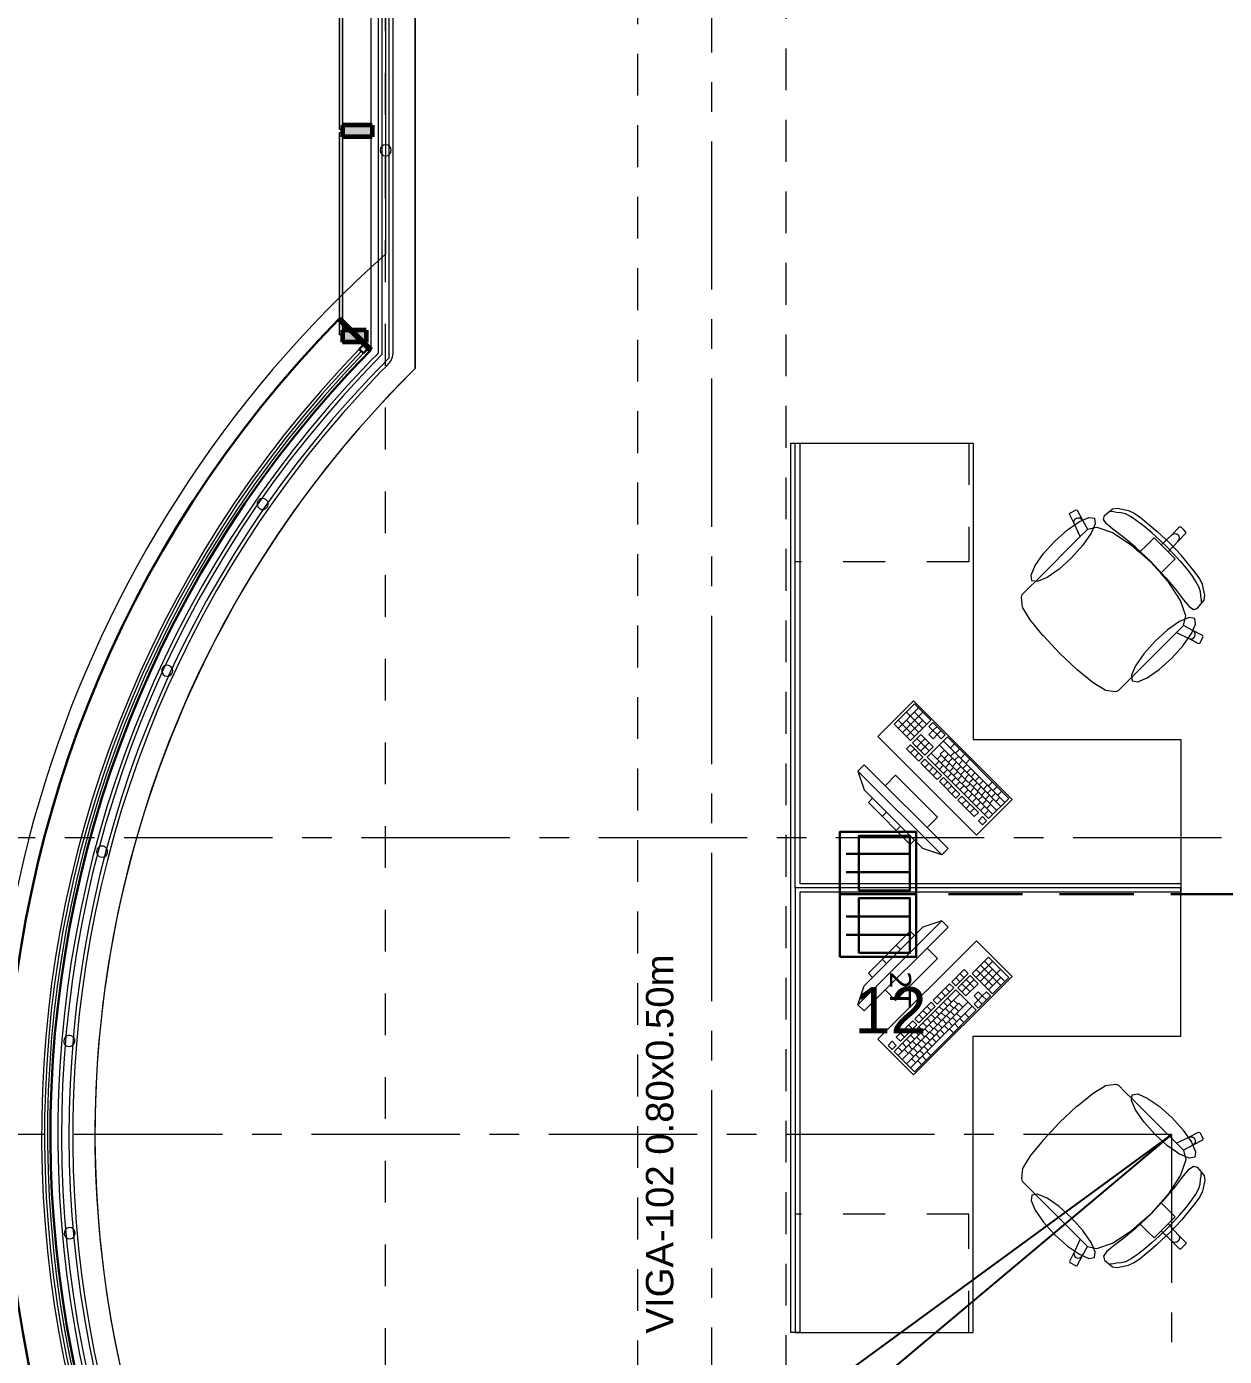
# Model space of a CAD drawing. Header units: inches. Extents: x -19 to 5698, y -728 to 92.
# Drawn here: x 284.51 to 288.548, y 8.252 to 12.737 of the extents above; entities that cross this region are included whole.
import ezdxf

# ---------------------------------------------------------------- set-up
doc = ezdxf.new("R2010")
doc.units = ezdxf.units.IN
doc.header["$MEASUREMENT"] = 0
doc.header["$PDMODE"] = 1
for name, pattern in [('HIDDEN', [0.375, 0.25, -0.125]), ('Hidden Line', [0.195611, 0.141111, -0.0545]), ('Punto & Raya', [0.65, 0.5, -0.075, 0, -0.075]), ('Rayas', [0.282222, 0.141111, -0.141111])]:
    doc.linetypes.add(name, pattern=pattern)
doc.layers.get('0').update_dxf_attribs({"color": 61})
doc.layers.add('00 conduct tomacorr', color=120, linetype='HIDDEN', lineweight=30)
doc.layers.add('00 IE LUZ EMERGENCIA', color=253, linetype='Continuous', lineweight=0)
for name, color, linetype in [('02 _ ARQ _ ALB _ Ejes Generales', 251, 'Continuous'), ('02 _ ARQ _ ZON _ Espacio.3D', 7, 'Continuous'), ('08 _ STR _ EXT _ 07 Losa Aligerada', 7, 'Continuous'), ('08 _ STR _ EXT _ 09 Vigas', 251, 'Continuous'), ('Acabado - Muros', 7, 'Continuous'), ('Cotas - General', 7, 'Continuous'), ('Dibujo 2D - General', 7, 'Continuous'), ('Estructura - 04 MURO', 7, 'Continuous'), ('Estructura - Carga', 7, 'Continuous'), ('Interior - Escaleras & Barandillas', 7, 'Continuous'), ('Interior - Mobiliario', 7, 'Continuous'), ('Marcador - Secciones', 7, 'Continuous'), ('Notas - Etiquetas', 7, 'Continuous')]:
    doc.layers.add(name, color=color, linetype=linetype)
doc.styles.add('Annotative', font='arial.ttf')
doc.styles.add('Estilo_Generado_4', font='swisse.ttf')
doc.dimstyles.new('Estilo_Generado__18', dxfattribs={"dimtxt": 0.125, "dimasz": 0.114, "dimexe": 0.18, "dimexo": 0.04, "dimgap": 0, "dimtad": 1, "dimtih": 1, "dimtoh": 1, "dimdec": 3, "dimzin": 0, "dimdsep": 46, "dimtxsty": 'Estilo_Generado_4', "dimblk": 'ARROWHEAD_5', "dimblk1": 'ARROWHEAD_5', "dimblk2": 'ARROWHEAD_5', "dimcen": 0.09, "dimclrd": 144, "dimclre": 144, "dimclrt": 7, "dimadec": 0, "dimazin": 0, "dimtfac": 1, "dimtdec": 4, "dimtmove": 0, "dimatfit": 3, "dimfxl": 1, "dimtolj": 1, "dimtzin": 0, "dimarcsym": 0})

# ---------------------------------------------------------------- blocks, each defined once
blk = doc.blocks.new('ARROWHEAD_5')
at = {"linetype": 'Continuous', "lineweight": 0}
blk.add_hatch(color=0, dxfattribs=at).paths.add_polyline_path([(-1, 0.2679), (0, 0), (-1, -0.2679)])
at = {"color": 0, "linetype": 'Continuous', "lineweight": 0}
blk.add_line((0, 0), (-1, 0), dxfattribs=at)
blk = doc.blocks.new('*D234', base_point=(2412.1771, 0))
at = {"layer": 'Cotas - General', "color": 144, "linetype": 'Continuous', "lineweight": -2, "transparency": 16777216}
for p, q in [((288.37, 9.0005), (285.44, 6.8577)), ((284.918, 6.4759), (285.348, 6.7904)), ((283.963, 6.4759), (284.918, 6.4759))]:
    blk.add_line(p, q, dxfattribs=at)
at = {"layer": 'Defpoints', "color": 0, "linetype": 'Continuous', "transparency": 16777216}
for p in [(288.37, 9.0005), (285.44, 6.8577)]:
    blk.add_point(p, dxfattribs=at)
at = {"layer": 'Cotas - General', "color": 144, "linetype": 'Continuous', "lineweight": -2, "transparency": 16777216, "xscale": 0.114, "yscale": 0.114, "zscale": 0.114, "rotation": 36.17871491754069}
blk.add_blockref('ARROWHEAD_5', (285.44, 6.8577), dxfattribs=at)
at = {"layer": 'Cotas - General', "color": 7, "linetype": 'Continuous', "lineweight": 13, "transparency": 16777216, "insert": (284.28, 6.5402), "char_height": 0.125, "attachment_point": 5, "style": 'Estilo_Generado_4'}
blk.add_mtext('\\A1;R3.630', dxfattribs=at)
blk = doc.blocks.new('*D235', base_point=(2412.1771, 0))
at = {"layer": 'Cotas - General', "color": 144, "linetype": 'Continuous', "lineweight": -2, "transparency": 16777216}
for p, q in [((288.37, 9.0005), (285.3202, 6.4434)), ((284.8976, 6.0891), (285.2328, 6.3702)), ((283.9579, 6.0891), (284.8976, 6.0891))]:
    blk.add_line(p, q, dxfattribs=at)
at = {"layer": 'Defpoints', "color": 0, "linetype": 'Continuous', "transparency": 16777216}
for p in [(288.37, 9.0005), (285.3202, 6.4434)]:
    blk.add_point(p, dxfattribs=at)
at = {"layer": 'Cotas - General', "color": 144, "linetype": 'Continuous', "lineweight": -2, "transparency": 16777216, "xscale": 0.114, "yscale": 0.114, "zscale": 0.114, "rotation": 39.97752198717775}
blk.add_blockref('ARROWHEAD_5', (285.3202, 6.4434), dxfattribs=at)
at = {"layer": 'Cotas - General', "color": 7, "linetype": 'Continuous', "lineweight": 13, "transparency": 16777216, "insert": (284.275, 6.1534), "char_height": 0.125, "attachment_point": 5, "style": 'Estilo_Generado_4'}
blk.add_mtext('\\A1;R3.980', dxfattribs=at)
blk = doc.blocks.new('CAJA POP UP 6 MODULOS')
at = {"layer": '00 conduct tomacorr', "linetype": 'Continuous'}
for p, q in [((-0.095, -0.165), (-0.095, -0.0151)), ((-0.052, -0.165), (-0.052, -0.0151)), ((0.052, -0.165), (0.052, -0.0151)), ((0.095, -0.165), (0.095, -0.0151)), ((0, -0.165), (0, -0.18))]:
    blk.add_line(p, q, dxfattribs=at)
for points in [[(-0.147, 0), (0.147, 0), (0.147, -0.18), (-0.147, -0.18)], [(0, 0), (0.147, 0), (0.147, -0.18), (0, -0.18)]]:
    blk.add_lwpolyline(points, close=True, dxfattribs=at)
for points in [[(-0.138, -0.045), (-0.009, -0.045), (-0.009, -0.165), (-0.138, -0.165), (-0.138, -0.045)], [(0.009, -0.045), (0.138, -0.045), (0.138, -0.165), (0.009, -0.165), (0.009, -0.045)]]:
    blk.add_lwpolyline(points, dxfattribs=at)
at = {"color": 1, "insert": (-0.1807, -0.168), "char_height": 0.05, "attachment_point": 1, "rotation": 180}
blk.add_mtext_dynamic_manual_height_columns('{\\fVerdana|b0|i0|c0|p34;2T}', width=0.000481, gutter_width=0.1561, heights=[0], dxfattribs=at)

msp = doc.modelspace()

# ---------------------------------------------------------------- hatches: boundary and pattern name
at = {"layer": 'Acabado - Muros', "linetype": 'Continuous', "lineweight": 9}
for points in [[(285.565, 13.41), (285.565, 12.39), (285.575, 12.39), (285.575, 13.41)], [(285.565, 12.38), (285.565, 11.6978), (285.575, 11.6978), (285.575, 12.38)]]:
    msp.add_hatch(color=250, dxfattribs=at).paths.add_polyline_path(points)
at = {"layer": 'Acabado - Muros', "linetype": 'Continuous', "lineweight": 0}
for points in [[(285.675, 12.405), (285.575, 12.405), (285.575, 12.365), (285.675, 12.365)], [(285.655, 11.7128), (285.575, 11.7128), (285.575, 11.6728), (285.655, 11.6728)]]:
    msp.add_hatch(color=254, dxfattribs=at).paths.add_polyline_path(points)

# ---------------------------------------------------------------- linework, layer by layer
at = {"layer": '00 conduct tomacorr'}
msp.add_line((301.3673, 9.8105, -0.0007), (287.3985, 9.8105, -0.0007), dxfattribs=at)
at = {"layer": '02 _ ARQ _ ALB _ Ejes Generales', "color": 251, "linetype": 'Punto & Raya', "lineweight": 13, "true_color": 0x636466}
msp.add_line((286.82, 3.05), (286.82, 44.9), dxfattribs=at)
at = {"layer": '02 _ ARQ _ ZON _ Espacio.3D', "color": 254, "linetype": 'Continuous', "lineweight": 0, "flags": 128}
msp.add_lwpolyline([(285.82, 11.584, 1.006545), (290.9535, 6.4505), (297.3949, 6.4505), (297.3958, 7.7), (297.6258, 7.7), (297.6258, 6.4505), (302.4195, 6.4505), (302.4195, 7.7), (302.995, 7.7), (302.995, 17.35), (301.67, 17.35), (301.67, 16.9001), (301.07, 16.9), (301.07, 16.2999), (300.57, 16.2998), (300.5701, 17.35), (297.5201, 17.35), (297.5201, 26.5963), (285.82, 26.5963), (285.82, 22.7663), (287.07, 22.7663), (287.07, 22.4977), (285.82, 22.4977)], format="xyb", close=True, dxfattribs=at)
at = {"layer": '08 _ STR _ EXT _ 07 Losa Aligerada', "color": 7, "linetype": 'Continuous', "lineweight": 18, "flags": 128}
msp.add_lwpolyline([(285.67, 33.9), (285.67, 21.2663), (285.72, 21.2663), (285.72, 11.97, 1.049431), (291.2937, 6.3), (302.1003, 6.3)], format="xyb", dxfattribs=at)
at = {"layer": '08 _ STR _ EXT _ 07 Losa Aligerada', "color": 7, "linetype": 'Rayas', "lineweight": 18, "flags": 128}
msp.add_lwpolyline([(283.7702, 20.4887), (283.7702, 4.4), (295.2587, 4.4), (295.2587, 4.6), (294.9123, 4.6), (294.9123, 6.35), (285.72, 6.35), (285.72, 20.0845), (283.9702, 20.0845), (283.9702, 20.4887)], close=True, dxfattribs=at)
at = {"layer": '08 _ STR _ EXT _ 09 Vigas', "color": 251, "linetype": 'Hidden Line', "lineweight": 13, "true_color": 0x636466}
for p, q in [((286.57, 7.2), (286.57, 17.4)), ((287.07, 7.7), (287.07, 16.9))]:
    msp.add_line(p, q, dxfattribs=at)
at = {"layer": 'Acabado - Muros', "color": 7, "linetype": 'Continuous', "lineweight": 60}
for p, q in [((285.575, 12.405), (285.575, 12.365)), ((285.675, 12.405), (285.575, 12.405)), ((285.675, 12.405), (285.675, 12.365)), ((285.675, 12.365), (285.575, 12.365)), ((285.575, 11.7128), (285.575, 11.6728)), ((285.655, 11.7128), (285.575, 11.7128)), ((285.655, 11.7128), (285.655, 11.6728)), ((285.655, 11.6728), (285.575, 11.6728))]:
    msp.add_line(p, q, dxfattribs=at)
at = {"layer": 'Acabado - Muros', "color": 7, "linetype": 'Continuous', "lineweight": 13, "flags": 128}
for points in [[(285.565, 13.41), (285.575, 13.41), (285.575, 12.39), (285.565, 12.39)], [(285.565, 12.38), (285.575, 12.38), (285.575, 11.6978), (285.565, 11.6978)]]:
    msp.add_lwpolyline(points, close=True, dxfattribs=at)
at = {"layer": 'Dibujo 2D - General', "color": 7, "linetype": 'Punto & Raya', "lineweight": 13}
for points in [[(288.37, 9.0005), (284.083, 9.0005)], [(288.37, 9.0005), (288.37, 4.5898)]]:
    msp.add_lwpolyline(points, dxfattribs=at)
at = {"layer": 'Estructura - 04 MURO', "color": 7, "linetype": 'Continuous', "lineweight": 13, "flags": 128}
for points in [[(285.67, 19.9979), (285.67, 11.646)], [(285.82, 11.7908), (285.82, 19.9979)], [(285.82, 11.584), (285.82, 11.7908)]]:
    msp.add_lwpolyline(points, dxfattribs=at)
at = {"layer": 'Estructura - 04 MURO', "color": 7, "linetype": 'Continuous', "lineweight": 13}
for radius, start, end in [(3.78, 135.5846, 314.4045), (3.63, 134.6262, 311.932)]:
    msp.add_arc((288.37, 9.0005), radius, start, end, dxfattribs=at)
at = {"layer": 'Estructura - Carga', "color": 7, "linetype": 'Continuous', "lineweight": 80}
for p, q in [((285.563, 11.751), (285.6487, 11.667)), ((285.563, 11.751), (285.6487, 11.667)), ((285.6487, 11.667), (285.663, 11.653)), ((285.6487, 11.667), (285.663, 11.653)), ((285.6487, 11.667), (285.663, 11.653)), ((285.663, 11.653), (285.6701, 11.646)), ((285.663, 11.653), (285.6701, 11.646))]:
    msp.add_line(p, q, dxfattribs=at)
at = {"layer": 'Estructura - Carga', "color": 7, "linetype": 'Continuous', "lineweight": 30}
for p, q in [((285.663, 11.653), (285.6478, 11.6661)), ((285.6487, 11.667), (285.663, 11.653)), ((285.6313, 11.6491), (285.6456, 11.6352)), ((285.663, 11.653), (285.663, 11.653))]:
    msp.add_line(p, q, dxfattribs=at)
for radius, start, end in [(3.93, 135.5829, 314.4197), (3.81, 135.6026, 135.9588), (3.78, 135.5829, 314.4197), (3.79, 135.5829, 135.9588)]:
    msp.add_arc((288.37, 9.0005), radius, start, end, dxfattribs=at)
at = {"layer": 'Estructura - Carga', "color": 7, "linetype": 'Continuous', "lineweight": 13}
for radius in [3.81, 3.8, 3.79]:
    msp.add_arc((288.37, 9.0005), radius, 135.9588, 314.0437, dxfattribs=at)
at = {"layer": 'Interior - Escaleras & Barandillas', "color": 161, "linetype": 'Continuous', "lineweight": 13}
for p, q in [((285.7075, 33.8625), (285.7075, 11.6306)), ((285.7075, 33.8625), (285.7075, 11.6306)), ((285.7075, 33.8625), (285.7075, 11.6306)), ((285.7325, 11.6203), (285.7325, 33.8375)), ((285.7325, 11.6203), (285.7325, 33.8375)), ((285.7325, 11.6203), (285.7325, 33.8375)), ((285.695, 33.7875), (285.695, 11.6504)), ((285.745, 11.6504), (285.745, 33.7875)), ((285.6879, 11.6283), (285.6672, 11.6071)), ((285.6939, 11.6345), (285.6879, 11.6283)), ((285.6948, 11.6357), (285.6939, 11.6345)), ((285.695, 11.6373), (285.6948, 11.6357)), ((285.695, 11.6504), (285.695, 11.6373)), ((285.7387, 11.6109), (285.7436, 11.6228)), ((285.7436, 11.6228), (285.745, 11.634)), ((285.745, 11.6356), (285.745, 11.6504)), ((285.745, 11.634), (285.745, 11.6356)), ((285.6671, 11.6071), (285.6568, 11.5964)), ((285.6568, 11.5964), (285.6569, 11.5964)), ((285.6672, 11.6071), (285.6671, 11.6071)), ((285.703, 11.5723), (285.7031, 11.5723)), ((285.7031, 11.5723), (285.7236, 11.5934)), ((285.7236, 11.5934), (285.7319, 11.6019)), ((285.7319, 11.6019), (285.7387, 11.6109))]:
    msp.add_line(p, q, dxfattribs=at)
at = {"layer": 'Interior - Escaleras & Barandillas', "color": 161, "linetype": 'Continuous', "lineweight": 13, "flags": 128}
for points in [[(285.7388, 12.32, 1), (285.7013, 12.32, 1)], [(285.321, 11.1164, 1), (285.2902, 11.1378, 1)], [(285.0007, 10.5566, 1), (284.9667, 10.5723, 1)], [(284.7822, 9.9497, 1), (284.746, 9.9593, 1)], [(284.6721, 9.3142, 1), (284.6347, 9.3174, 1)], [(284.6736, 8.6693, 1), (284.6362, 8.6659, 1)]]:
    msp.add_lwpolyline(points, format="xyb", close=True, dxfattribs=at)
at = {"layer": 'Interior - Escaleras & Barandillas', "color": 161, "linetype": 'Continuous', "lineweight": 13}
for radius, start, end in [(3.7425, 135.3507, 225.0006), (3.7425, 135.3507, 225.0006), (3.7425, 135.3507, 225.0006), (3.7175, 135.1927, 225.001), (3.7175, 135.1927, 225.001), (3.7175, 135.1927, 225.001), (3.755, 136.2654, 224.8101), (3.705, 136.0412, 225)]:
    msp.add_arc((288.37, 9.0005), radius, start, end, dxfattribs=at)
at = {"layer": 'Interior - Mobiliario', "color": 175, "linetype": 'Continuous', "lineweight": 13}
for p, q in [((287.086, 11.3323), (287.116, 11.3323)), ((287.086, 9.8473), (287.086, 11.3323)), ((287.116, 11.3323), (287.116, 9.8473)), ((288.0252, 11.0921), (288.0265, 11.0961)), ((288.0421, 11.059), (288.0252, 11.0921)), ((288.0265, 11.0961), (288.0478, 11.1069)), ((288.044, 11.0755), (288.0486, 11.0792)), ((288.0478, 11.1069), (288.0519, 11.1056)), ((288.0486, 11.0792), (288.0542, 11.0807)), ((288.0519, 11.1056), (288.0689, 11.0725)), ((288.0542, 11.0807), (288.0601, 11.08)), ((288.0601, 11.08), (288.0652, 11.0771)), ((288.1398, 11.0747), (288.1432, 11.0876)), ((288.1432, 11.0876), (288.1711, 11.1108)), ((288.1658, 11.1011), (288.1613, 11.1019)), ((288.1739, 11.1003), (288.1658, 11.1011)), ((288.1711, 11.1108), (288.1879, 11.1126)), ((288.1846, 11.0983), (288.1739, 11.1003)), ((288.2, 11.0972), (288.1846, 11.0983)), ((288.1879, 11.1126), (288.224, 11.1049)), ((288.2148, 11.0933), (288.2, 11.0972)), ((288.2336, 11.0833), (288.2148, 11.0933)), ((288.224, 11.1049), (288.2432, 11.0959)), ((288.2554, 11.0684), (288.2336, 11.0833)), ((288.2432, 11.0959), (288.2649, 11.081)), ((288.2649, 11.081), (288.3216, 11.0342)), ((288.0405, 11.0646), (288.0412, 11.0704)), ((288.0421, 11.059), (288.0405, 11.0646)), ((288.0412, 11.0704), (288.044, 11.0755)), ((288.0617, 11.0172), (288.0421, 11.059)), ((288.0859, 11.0414), (288.0617, 11.0172)), ((288.0652, 11.0771), (288.0689, 11.0725)), ((288.0689, 11.0725), (288.0862, 11.0415)), ((288.0859, 11.0414), (288.0862, 11.0415)), ((288.0862, 11.0415), (288.1181, 11.0489)), ((288.1181, 11.0489), (288.1701, 11.0306)), ((288.1498, 11.0603), (288.1398, 11.0747)), ((288.1721, 11.0417), (288.1498, 11.0603)), ((288.2083, 11.0138), (288.1721, 11.0417)), ((288.2792, 11.0499), (288.2554, 11.0684)), ((288.304, 11.0287), (288.2792, 11.0499)), ((288.3216, 11.0342), (288.3638, 10.9951)), ((288.3707, 11.0233), (288.3968, 11.0494)), ((288.3968, 11.0494), (288.4011, 11.0494)), ((288.4011, 11.0494), (288.4096, 11.0409)), ((288.4182, 11.0323), (288.4096, 11.0409)), ((287.9139, 10.8693), (288.0617, 11.0172)), ((288.1701, 11.0306), (288.2339, 10.9892)), ((288.2476, 10.9811), (288.2083, 11.0138)), ((288.2339, 10.9892), (288.2621, 10.9645)), ((288.2621, 10.9645), (288.2894, 10.9918)), ((288.2894, 10.9918), (288.3106, 11.013)), ((288.3286, 11.0061), (288.304, 11.0287)), ((288.3106, 11.013), (288.3342, 10.9893)), ((288.3521, 10.9833), (288.3286, 11.0061)), ((288.3342, 10.9893), (288.3707, 11.0233)), ((288.3342, 10.9893), (288.3462, 10.9774)), ((288.3581, 10.9655), (288.3921, 11.002)), ((288.4029, 10.9529), (288.3638, 10.9951)), ((288.3707, 11.0233), (288.3756, 11.0266)), ((288.3756, 11.0266), (288.3813, 11.0277)), ((288.3813, 11.0277), (288.3871, 11.0265)), ((288.3871, 11.0265), (288.392, 11.0232)), ((288.3953, 11.0183), (288.392, 11.0232)), ((288.3921, 11.002), (288.4182, 11.0281)), ((288.3921, 11.002), (288.3953, 11.0068)), ((288.3964, 11.0126), (288.3953, 11.0183)), ((288.3953, 11.0068), (288.3964, 11.0126)), ((288.4182, 11.0281), (288.4182, 11.0323)), ((288.3004, 10.9316), (288.2476, 10.9811)), ((288.2621, 10.9645), (288.2999, 10.9311)), ((288.3581, 10.9655), (288.3462, 10.9774)), ((288.3521, 10.9833), (288.3749, 10.9599)), ((288.3817, 10.9418), (288.3581, 10.9655)), ((288.3749, 10.9599), (288.3975, 10.9352)), ((288.4498, 10.8962), (288.4029, 10.9529)), ((288.3332, 10.8933), (288.2999, 10.9311)), ((288.3004, 10.9316), (288.3498, 10.8788)), ((288.3332, 10.8933), (288.3606, 10.9207)), ((288.3606, 10.9207), (288.3817, 10.9418)), ((288.3975, 10.9352), (288.4186, 10.9105)), ((288.4186, 10.9105), (288.4372, 10.8867)), ((287.8883, 10.8438), (287.9139, 10.8693)), ((288.358, 10.8652), (288.3332, 10.8933)), ((288.3498, 10.8788), (288.3826, 10.8395)), ((288.3993, 10.8013), (288.358, 10.8652)), ((288.4372, 10.8867), (288.452, 10.8648)), ((288.4647, 10.8745), (288.4498, 10.8962)), ((288.452, 10.8648), (288.462, 10.846)), ((288.4736, 10.8552), (288.4647, 10.8745)), ((288.4814, 10.8191), (288.4736, 10.8552)), ((287.8635, 10.8126), (287.8664, 10.8219)), ((287.8675, 10.7787), (287.8635, 10.8126)), ((287.8664, 10.8219), (287.8883, 10.8438)), ((288.3826, 10.8395), (288.4105, 10.8034)), ((288.462, 10.846), (288.4659, 10.8313)), ((288.4659, 10.8313), (288.4671, 10.8159)), ((288.4671, 10.8159), (288.4691, 10.8051)), ((288.4795, 10.8023), (288.4814, 10.8191)), ((287.8684, 10.7765), (287.8675, 10.7787)), ((287.8933, 10.7365), (287.8684, 10.7765)), ((288.4177, 10.7494), (288.3993, 10.8013)), ((288.4105, 10.8034), (288.4291, 10.7811)), ((288.4291, 10.7811), (288.4434, 10.7711)), ((288.4434, 10.7711), (288.4563, 10.7745)), ((288.4563, 10.7745), (288.4795, 10.8023)), ((288.4691, 10.8051), (288.4699, 10.7971)), ((288.4699, 10.7971), (288.4707, 10.7925)), ((287.9369, 10.6828), (287.8933, 10.7365)), ((288.4102, 10.7174), (288.4177, 10.7494)), ((287.9376, 10.682), (287.9369, 10.6828)), ((287.9924, 10.6237), (287.9376, 10.682)), ((288.2381, 10.5451), (288.386, 10.693)), ((288.4102, 10.7172), (288.386, 10.693)), ((288.386, 10.693), (288.4277, 10.6734)), ((288.4102, 10.7172), (288.4102, 10.7174)), ((288.4412, 10.7001), (288.4102, 10.7174)), ((288.4392, 10.6724), (288.4443, 10.6753)), ((288.4459, 10.6965), (288.4412, 10.7001)), ((288.4743, 10.6831), (288.4412, 10.7001)), ((288.4443, 10.6753), (288.4479, 10.6799)), ((288.4488, 10.6913), (288.4459, 10.6965)), ((288.4479, 10.6799), (288.4495, 10.6855)), ((288.4495, 10.6855), (288.4488, 10.6913)), ((288.4649, 10.6577), (288.4757, 10.6791)), ((288.4757, 10.6791), (288.4743, 10.6831)), ((288.4277, 10.6734), (288.4334, 10.6718)), ((288.4277, 10.6734), (288.4608, 10.6564)), ((288.4334, 10.6718), (288.4392, 10.6724)), ((288.4608, 10.6564), (288.4649, 10.6577)), ((287.9924, 10.6237), (288.0508, 10.5688)), ((288.0508, 10.5688), (288.0516, 10.5682)), ((288.0516, 10.5682), (288.1053, 10.5246)), ((288.2126, 10.5196), (288.2381, 10.5451)), ((288.1053, 10.5246), (288.1453, 10.4997)), ((288.1453, 10.4997), (288.1474, 10.4988)), ((288.1474, 10.4988), (288.1813, 10.4948)), ((288.1813, 10.4948), (288.1906, 10.4977)), ((288.1906, 10.4977), (288.2126, 10.5196)), ((287.503, 10.4527), (287.4344, 10.3842)), ((287.5584, 10.3973), (287.503, 10.4527)), ((287.5168, 10.4389), (287.4483, 10.3703)), ((287.5307, 10.425), (287.4621, 10.3565)), ((287.531, 10.3699), (287.4756, 10.4253)), ((287.5447, 10.3836), (287.5031, 10.4252)), ((287.4344, 10.3842), (287.4898, 10.3288)), ((287.5035, 10.3425), (287.4481, 10.3979)), ((287.5172, 10.3562), (287.4757, 10.3977)), ((287.5308, 10.3975), (287.476, 10.3426)), ((287.4898, 10.3288), (287.5584, 10.3973)), ((287.5653, 10.3904), (287.5516, 10.3767)), ((287.5516, 10.3767), (287.5654, 10.3629)), ((287.5654, 10.3629), (287.5517, 10.3491)), ((287.6068, 10.3489), (287.5653, 10.3904)), ((287.5792, 10.3766), (287.5654, 10.3629)), ((287.5793, 10.349), (287.5654, 10.3629)), ((287.593, 10.3627), (287.5793, 10.349)), ((287.5242, 10.3493), (287.4967, 10.3219)), ((287.4967, 10.3219), (287.5383, 10.2803)), ((287.552, 10.294), (287.5104, 10.3356)), ((287.538, 10.3354), (287.5106, 10.308)), ((287.5657, 10.3077), (287.5242, 10.3493)), ((287.5519, 10.3216), (287.5244, 10.2942)), ((287.6138, 10.342), (287.5452, 10.2734)), ((287.5517, 10.3491), (287.5656, 10.3353)), ((287.5656, 10.3353), (287.5793, 10.349)), ((287.5793, 10.349), (287.5931, 10.3352)), ((287.5931, 10.3352), (287.6068, 10.3489)), ((287.8078, 10.1205), (287.6001, 10.3282)), ((287.8215, 10.1342), (287.6138, 10.342)), ((287.638, 10.3177), (287.6243, 10.304)), ((287.4899, 10.315), (287.4762, 10.3013)), ((287.4762, 10.3013), (287.5177, 10.2597)), ((287.5314, 10.2735), (287.4899, 10.315)), ((287.5037, 10.3011), (287.49, 10.2874)), ((287.5176, 10.2873), (287.5039, 10.2736)), ((287.5177, 10.2597), (287.5314, 10.2735)), ((287.5383, 10.2803), (287.5657, 10.3077)), ((287.5452, 10.2734), (287.7529, 10.0657)), ((287.7666, 10.0794), (287.5589, 10.2871)), ((287.5934, 10.28), (287.5797, 10.2663)), ((287.7941, 10.1068), (287.5863, 10.3145)), ((287.6037, 10.2972), (287.5899, 10.2835)), ((287.7803, 10.0931), (287.5899, 10.2835)), ((287.6175, 10.2834), (287.6038, 10.2697)), ((287.6381, 10.2902), (287.6244, 10.2764)), ((287.652, 10.2763), (287.6383, 10.2626)), ((287.6553, 10.3004), (287.6416, 10.2867)), ((287.6726, 10.2831), (287.6589, 10.2694)), ((287.3333, 10.2474), (287.3121, 10.2262)), ((287.3121, 10.2262), (287.595, 9.9434)), ((287.3121, 10.2262), (287.3333, 10.1626)), ((287.6162, 9.9646), (287.3333, 10.2474)), ((287.5383, 10.2665), (287.5246, 10.2528)), ((287.5246, 10.2528), (287.58, 10.1974)), ((287.5937, 10.2111), (287.5383, 10.2665)), ((287.5522, 10.2527), (287.5385, 10.239)), ((287.566, 10.2388), (287.5523, 10.2251)), ((287.5866, 10.2594), (287.5729, 10.2457)), ((287.6005, 10.2456), (287.5867, 10.2318)), ((287.6072, 10.2662), (287.5935, 10.2525)), ((287.6143, 10.2317), (287.6006, 10.218)), ((287.6211, 10.2523), (287.6074, 10.2386)), ((287.6313, 10.2695), (287.6176, 10.2558)), ((287.6349, 10.2385), (287.6212, 10.2248)), ((287.6452, 10.2557), (287.6315, 10.242)), ((287.659, 10.2418), (287.6453, 10.2281)), ((287.6658, 10.2625), (287.6521, 10.2487)), ((287.6729, 10.228), (287.6592, 10.2143)), ((287.6797, 10.2486), (287.666, 10.2349)), ((287.6899, 10.2658), (287.6762, 10.2521)), ((287.6935, 10.2348), (287.6798, 10.2211)), ((287.4394, 10.2121), (287.404, 10.1767)), ((287.5808, 10.0706), (287.4394, 10.2121)), ((287.5799, 10.225), (287.5662, 10.2113)), ((287.58, 10.1974), (287.5937, 10.2111)), ((287.6007, 10.2042), (287.5869, 10.1905)), ((287.5869, 10.1905), (287.6423, 10.1351)), ((287.656, 10.1488), (287.6007, 10.2042)), ((287.6145, 10.1904), (287.6008, 10.1767)), ((287.6282, 10.2179), (287.6144, 10.2041)), ((287.642, 10.204), (287.6283, 10.1903)), ((287.6488, 10.2247), (287.6351, 10.2109)), ((287.6558, 10.1902), (287.6421, 10.1765)), ((287.6626, 10.2108), (287.6489, 10.1971)), ((287.6765, 10.197), (287.6628, 10.1832)), ((287.6867, 10.2141), (287.673, 10.2004)), ((287.6903, 10.1831), (287.6766, 10.1694)), ((287.7006, 10.2003), (287.6869, 10.1866)), ((287.7074, 10.2209), (287.6937, 10.2072)), ((287.7144, 10.1864), (287.7007, 10.1727)), ((287.7212, 10.2071), (287.7075, 10.1934)), ((287.7351, 10.1932), (287.7214, 10.1795)), ((287.7661, 10.1896), (287.7524, 10.1759)), ((287.5313, 9.9646), (287.3333, 10.1626)), ((287.404, 10.1767), (287.5455, 10.0353)), ((287.6284, 10.1765), (287.6146, 10.1628)), ((287.6422, 10.1627), (287.6285, 10.149)), ((287.6423, 10.1351), (287.656, 10.1488)), ((287.663, 10.1419), (287.6493, 10.1282)), ((287.6697, 10.1763), (287.656, 10.1626)), ((287.7184, 10.0865), (287.663, 10.1419)), ((287.6835, 10.1625), (287.6698, 10.1488)), ((287.6974, 10.1486), (287.6837, 10.1349)), ((287.7042, 10.1693), (287.6905, 10.1555)), ((287.718, 10.1554), (287.7043, 10.1417)), ((287.7283, 10.1726), (287.7146, 10.1589)), ((287.7319, 10.1416), (287.7182, 10.1279)), ((287.7421, 10.1587), (287.7284, 10.145)), ((287.7489, 10.1794), (287.7352, 10.1657)), ((287.756, 10.1449), (287.7423, 10.1312)), ((287.7628, 10.1655), (287.7491, 10.1518)), ((287.7766, 10.1517), (287.7629, 10.138)), ((287.7817, 10.1741), (287.768, 10.1603)), ((287.7905, 10.1378), (287.7767, 10.1241)), ((287.7972, 10.1585), (287.7835, 10.1448)), ((287.3616, 10.1343), (287.3475, 10.1201)), ((287.3475, 10.1201), (287.4889, 9.9787)), ((287.503, 9.9929), (287.3616, 10.1343)), ((287.6493, 10.1282), (287.7046, 10.0728)), ((287.6768, 10.1281), (287.6631, 10.1143)), ((287.6907, 10.1142), (287.677, 10.1005)), ((287.7045, 10.1004), (287.6908, 10.0866)), ((287.7112, 10.1348), (287.6975, 10.1211)), ((287.7251, 10.1209), (287.7114, 10.1072)), ((287.7389, 10.1071), (287.7252, 10.0934)), ((287.7457, 10.1277), (287.732, 10.114)), ((287.7528, 10.0932), (287.7391, 10.0795)), ((287.7596, 10.1139), (287.7459, 10.1002)), ((287.7529, 10.0657), (287.8215, 10.1342)), ((287.7698, 10.131), (287.7561, 10.1173)), ((287.4087, 10.0871), (287.3946, 10.073)), ((287.5455, 10.0353), (287.5808, 10.0706)), ((287.7046, 10.0728), (287.7184, 10.0865)), ((287.7322, 10.0727), (287.7185, 10.0589)), ((287.7185, 10.0589), (287.7323, 10.0451)), ((287.7461, 10.0588), (287.7322, 10.0727)), ((287.7323, 10.0451), (287.7461, 10.0588)), ((287.4559, 10.04), (287.4417, 10.0259)), ((287.4889, 9.9787), (287.503, 9.9929)), ((287.595, 9.9434), (287.5313, 9.9646)), ((287.595, 9.9434), (287.6162, 9.9646)), ((287.086, 9.8173), (287.086, 9.8473)), ((287.116, 9.8473), (288.401, 9.8473)), ((288.401, 9.8473), (288.401, 9.8173)), ((287.086, 8.3323), (287.086, 9.8173)), ((287.116, 9.8173), (287.116, 8.3323)), ((288.401, 9.8173), (287.116, 9.8173)), ((287.595, 9.7212), (287.3121, 9.4383)), ((287.3333, 9.4171), (287.6162, 9.7)), ((287.3333, 9.502), (287.5313, 9.7)), ((287.595, 9.7212), (287.5313, 9.7)), ((287.6162, 9.7), (287.595, 9.7212)), ((287.4889, 9.6858), (287.3475, 9.5444)), ((287.3616, 9.5303), (287.503, 9.6717)), ((287.503, 9.6717), (287.4889, 9.6858)), ((287.5455, 9.6293), (287.404, 9.4878)), ((287.4559, 9.6245), (287.4417, 9.6387)), ((287.5808, 9.5939), (287.5455, 9.6293)), ((287.7529, 9.5989), (287.6975, 9.5435)), ((287.8215, 9.5303), (287.7529, 9.5989)), ((287.4087, 9.5774), (287.3946, 9.5915)), ((287.4394, 9.4525), (287.5808, 9.5939)), ((287.67, 9.5571), (287.6285, 9.5156)), ((287.6837, 9.5434), (287.67, 9.5571)), ((287.7112, 9.5298), (287.7666, 9.5852)), ((287.7662, 9.5025), (287.7114, 9.5573)), ((287.725, 9.5161), (287.7665, 9.5576)), ((287.7938, 9.5026), (287.7252, 9.5712)), ((287.7387, 9.5023), (287.7941, 9.5577)), ((287.8076, 9.5165), (287.7391, 9.585)), ((287.3475, 9.5444), (287.3616, 9.5303)), ((287.6216, 9.5087), (287.5662, 9.4533)), ((287.6353, 9.4949), (287.6216, 9.5087)), ((287.6285, 9.5156), (287.6422, 9.5019)), ((287.6422, 9.5019), (287.6837, 9.5434)), ((287.656, 9.5157), (287.6423, 9.5294)), ((287.6906, 9.5366), (287.6491, 9.495)), ((287.6699, 9.5296), (287.6562, 9.5433)), ((287.6628, 9.4813), (287.7043, 9.5228)), ((287.6903, 9.4814), (287.6629, 9.5089)), ((287.6765, 9.4676), (287.718, 9.5091)), ((287.7042, 9.4953), (287.6768, 9.5227)), ((287.718, 9.5091), (287.6906, 9.5366)), ((287.6975, 9.5435), (287.7661, 9.4749)), ((287.7524, 9.4886), (287.7939, 9.5302)), ((287.7661, 9.4749), (287.8215, 9.5303)), ((287.3121, 9.4383), (287.3333, 9.502)), ((287.404, 9.4878), (287.4394, 9.4525)), ((287.6421, 9.4881), (287.4344, 9.2804)), ((287.4481, 9.2667), (287.6558, 9.4744)), ((287.5799, 9.4396), (287.6353, 9.4949)), ((287.5937, 9.4534), (287.58, 9.4671)), ((287.6076, 9.4672), (287.5939, 9.481)), ((287.6214, 9.4811), (287.6077, 9.4948)), ((287.7107, 9.4195), (287.6421, 9.4881)), ((287.6491, 9.495), (287.6765, 9.4676)), ((287.7179, 9.4816), (287.704, 9.4677)), ((287.704, 9.4677), (287.7178, 9.454)), ((287.7176, 9.4264), (287.7592, 9.468)), ((287.7178, 9.454), (287.7316, 9.4679)), ((287.7316, 9.4679), (287.7179, 9.4816)), ((287.7455, 9.4817), (287.7316, 9.4679)), ((287.7453, 9.4541), (287.7316, 9.4679)), ((287.7592, 9.468), (287.7455, 9.4817)), ((287.3121, 9.4383), (287.3333, 9.4171)), ((287.4618, 9.2529), (287.6523, 9.4434)), ((287.4756, 9.2392), (287.6833, 9.4469)), ((287.4893, 9.2255), (287.697, 9.4332)), ((287.503, 9.2118), (287.7107, 9.4195)), ((287.5593, 9.4463), (287.5039, 9.391)), ((287.5176, 9.3772), (287.573, 9.4326)), ((287.5453, 9.4049), (287.5316, 9.4186)), ((287.5591, 9.4188), (287.5454, 9.4325)), ((287.573, 9.4326), (287.5593, 9.4463)), ((287.5662, 9.4533), (287.5799, 9.4396)), ((287.5866, 9.4051), (287.5729, 9.4189)), ((287.6005, 9.419), (287.5867, 9.4327)), ((287.6143, 9.4328), (287.6006, 9.4465)), ((287.6211, 9.4122), (287.6074, 9.4259)), ((287.6282, 9.4467), (287.6144, 9.4604)), ((287.6349, 9.426), (287.6212, 9.4398)), ((287.6488, 9.4399), (287.6351, 9.4536)), ((287.6521, 9.4158), (287.6384, 9.4295)), ((287.666, 9.4296), (287.6523, 9.4434)), ((287.7178, 9.454), (287.7039, 9.4402)), ((287.7039, 9.4402), (287.7176, 9.4264)), ((287.7315, 9.4403), (287.7178, 9.454)), ((287.4969, 9.384), (287.4415, 9.3286)), ((287.5107, 9.3703), (287.4969, 9.384)), ((287.5039, 9.391), (287.5176, 9.3772)), ((287.5314, 9.3911), (287.5177, 9.4048)), ((287.5451, 9.3636), (287.5314, 9.3773)), ((287.5589, 9.3774), (287.5452, 9.3912)), ((287.5728, 9.3913), (287.559, 9.405)), ((287.5796, 9.3707), (287.5658, 9.3844)), ((287.5934, 9.3845), (287.5797, 9.3982)), ((287.5967, 9.3604), (287.583, 9.3741)), ((287.6072, 9.3983), (287.5935, 9.4121)), ((287.6106, 9.3742), (287.5969, 9.388)), ((287.6244, 9.3881), (287.6107, 9.4018)), ((287.6312, 9.3675), (287.6175, 9.3812)), ((287.6383, 9.4019), (287.6246, 9.4157)), ((287.6451, 9.3813), (287.6313, 9.395)), ((287.6519, 9.3607), (287.6381, 9.3744)), ((287.6589, 9.3952), (287.6452, 9.4089)), ((287.6692, 9.378), (287.6554, 9.3917)), ((287.6865, 9.3953), (287.6728, 9.409)), ((287.4553, 9.3149), (287.5107, 9.3703)), ((287.4691, 9.3288), (287.4554, 9.3425)), ((287.483, 9.3426), (287.4692, 9.3563)), ((287.4968, 9.3565), (287.4831, 9.3702)), ((287.5035, 9.3221), (287.4898, 9.3358)), ((287.5174, 9.3359), (287.5037, 9.3496)), ((287.5242, 9.3153), (287.5104, 9.329)), ((287.5312, 9.3497), (287.5175, 9.3635)), ((287.538, 9.3291), (287.5243, 9.3428)), ((287.5519, 9.343), (287.5381, 9.3567)), ((287.5552, 9.3189), (287.5415, 9.3326)), ((287.5657, 9.3568), (287.552, 9.3705)), ((287.569, 9.3327), (287.5553, 9.3464)), ((287.5829, 9.3466), (287.5692, 9.3603)), ((287.5897, 9.3259), (287.576, 9.3396)), ((287.6035, 9.3398), (287.5898, 9.3535)), ((287.6174, 9.3536), (287.6037, 9.3673)), ((287.6345, 9.3434), (287.6208, 9.3571)), ((287.4277, 9.3148), (287.4139, 9.3009)), ((287.4139, 9.3009), (287.4276, 9.2872)), ((287.4276, 9.2872), (287.4414, 9.3011)), ((287.4414, 9.3011), (287.4277, 9.3148)), ((287.4415, 9.3286), (287.4553, 9.3149)), ((287.462, 9.2805), (287.4483, 9.2942)), ((287.4758, 9.2944), (287.4621, 9.3081)), ((287.4826, 9.2737), (287.4689, 9.2874)), ((287.4897, 9.3082), (287.476, 9.3219)), ((287.4965, 9.2876), (287.4828, 9.3013)), ((287.5103, 9.3014), (287.4966, 9.3151)), ((287.5136, 9.2773), (287.4999, 9.291)), ((287.5275, 9.2912), (287.5138, 9.3049)), ((287.5343, 9.2705), (287.5206, 9.2842)), ((287.5413, 9.305), (287.5276, 9.3187)), ((287.5481, 9.2844), (287.5344, 9.2981)), ((287.562, 9.2982), (287.5483, 9.3119)), ((287.5758, 9.3121), (287.5621, 9.3258)), ((287.4344, 9.2804), (287.503, 9.2118)), ((287.4998, 9.2635), (287.4861, 9.2772)), ((287.5066, 9.2428), (287.4929, 9.2565)), ((287.5204, 9.2567), (287.5067, 9.2704)), ((287.5272, 9.236), (287.5135, 9.2498)), ((287.5428, 9.2516), (287.5291, 9.2653)), ((287.5584, 9.2672), (287.5447, 9.2809)), ((288.1053, 9.14), (288.1453, 9.1649)), ((288.1453, 9.1649), (288.1474, 9.1658)), ((288.1474, 9.1658), (288.1813, 9.1698)), ((288.1813, 9.1698), (288.1906, 9.1669)), ((288.1906, 9.1669), (288.2126, 9.1449)), ((288.0516, 9.0964), (288.1053, 9.14)), ((288.2126, 9.1449), (288.2381, 9.1194)), ((288.2381, 9.1194), (288.386, 8.9716)), ((287.9924, 9.0409), (288.0508, 9.0957)), ((288.0508, 9.0957), (288.0516, 9.0964)), ((287.9924, 9.0409), (287.9376, 8.9825)), ((287.9369, 8.9817), (287.8933, 8.928)), ((287.9376, 8.9825), (287.9369, 8.9817)), ((288.386, 8.9716), (288.4277, 8.9912)), ((288.4102, 8.9473), (288.386, 8.9716)), ((288.4277, 8.9912), (288.4608, 9.0081)), ((288.4277, 8.9912), (288.4334, 8.9928)), ((288.4334, 8.9928), (288.4392, 8.9921)), ((288.4392, 8.9921), (288.4443, 8.9893)), ((288.4743, 8.9814), (288.4412, 8.9644)), ((288.4443, 8.9893), (288.4479, 8.9847)), ((288.4488, 8.9732), (288.4459, 8.9681)), ((288.4479, 8.9847), (288.4495, 8.979)), ((288.4495, 8.979), (288.4488, 8.9732)), ((288.4608, 9.0081), (288.4649, 9.0068)), ((288.4649, 9.0068), (288.4757, 8.9855)), ((288.4757, 8.9855), (288.4743, 8.9814)), ((287.8933, 8.928), (287.8684, 8.888)), ((288.4412, 8.9644), (288.4102, 8.9471)), ((288.4102, 8.9473), (288.4102, 8.9471)), ((288.4102, 8.9471), (288.4177, 8.9152)), ((288.4459, 8.9681), (288.4412, 8.9644)), ((287.8675, 8.8859), (287.8635, 8.8519)), ((287.8684, 8.888), (287.8675, 8.8859)), ((288.4177, 8.9152), (288.3993, 8.8632)), ((288.4105, 8.8612), (288.4291, 8.8834)), ((288.4291, 8.8834), (288.4434, 8.8935)), ((288.4434, 8.8935), (288.4563, 8.8901)), ((288.4563, 8.8901), (288.4795, 8.8622)), ((287.8635, 8.8519), (287.8664, 8.8426)), ((287.8664, 8.8426), (287.8883, 8.8207)), ((288.3993, 8.8632), (288.358, 8.7994)), ((288.3826, 8.825), (288.4105, 8.8612)), ((288.4659, 8.8333), (288.4671, 8.8487)), ((288.4671, 8.8487), (288.4691, 8.8594)), ((288.4691, 8.8594), (288.4699, 8.8675)), ((288.4699, 8.8675), (288.4707, 8.872)), ((288.4814, 8.8454), (288.4736, 8.8093)), ((288.4795, 8.8622), (288.4814, 8.8454)), ((287.8883, 8.8207), (287.9139, 8.7952)), ((287.9139, 8.7952), (288.0617, 8.6473)), ((288.358, 8.7994), (288.3332, 8.7712)), ((288.3498, 8.7857), (288.3826, 8.825)), ((288.4372, 8.7779), (288.452, 8.7997)), ((288.452, 8.7997), (288.462, 8.8185)), ((288.462, 8.8185), (288.4659, 8.8333)), ((288.4736, 8.8093), (288.4647, 8.7901)), ((288.3332, 8.7712), (288.2999, 8.7334)), ((288.3004, 8.7329), (288.3498, 8.7857)), ((288.3332, 8.7712), (288.3606, 8.7439)), ((288.3975, 8.7293), (288.4186, 8.754)), ((288.4498, 8.7684), (288.4029, 8.7117)), ((288.4186, 8.754), (288.4372, 8.7779)), ((288.4647, 8.7901), (288.4498, 8.7684)), ((288.3004, 8.7329), (288.2476, 8.6834)), ((288.2621, 8.7001), (288.2999, 8.7334)), ((288.3521, 8.6812), (288.3749, 8.7047)), ((288.3817, 8.7227), (288.3581, 8.6991)), ((288.3606, 8.7439), (288.3817, 8.7227)), ((288.4029, 8.7117), (288.3638, 8.6695)), ((288.3749, 8.7047), (288.3975, 8.7293)), ((288.1701, 8.6339), (288.2339, 8.6753)), ((288.2476, 8.6834), (288.2083, 8.6507)), ((288.2339, 8.6753), (288.2621, 8.7001)), ((288.2621, 8.7001), (288.2894, 8.6727)), ((288.2894, 8.6727), (288.3106, 8.6516)), ((288.3286, 8.6584), (288.304, 8.6358)), ((288.3106, 8.6516), (288.3342, 8.6752)), ((288.3216, 8.6304), (288.3638, 8.6695)), ((288.3521, 8.6812), (288.3286, 8.6584)), ((288.3342, 8.6752), (288.3462, 8.6871)), ((288.3342, 8.6752), (288.3707, 8.6412)), ((288.3581, 8.6991), (288.3462, 8.6871)), ((288.3581, 8.6991), (288.3921, 8.6626)), ((288.3921, 8.6626), (288.3953, 8.6577)), ((288.3921, 8.6626), (288.4182, 8.6365)), ((288.3953, 8.6577), (288.3964, 8.6519)), ((288.0617, 8.6473), (288.0421, 8.6056)), ((288.0859, 8.6231), (288.0617, 8.6473)), ((288.0689, 8.592), (288.0862, 8.6231)), ((288.0859, 8.6231), (288.0862, 8.6231)), ((288.0862, 8.6231), (288.1181, 8.6156)), ((288.1181, 8.6156), (288.1701, 8.6339)), ((288.1721, 8.6228), (288.1498, 8.6042)), ((288.2083, 8.6507), (288.1721, 8.6228)), ((288.2792, 8.6147), (288.2554, 8.5961)), ((288.2649, 8.5835), (288.3216, 8.6304)), ((288.304, 8.6358), (288.2792, 8.6147)), ((288.3707, 8.6412), (288.3756, 8.638)), ((288.3707, 8.6412), (288.3968, 8.6151)), ((288.3756, 8.638), (288.3813, 8.6369)), ((288.3813, 8.6369), (288.3871, 8.638)), ((288.3871, 8.638), (288.392, 8.6413)), ((288.3953, 8.6462), (288.392, 8.6413)), ((288.3964, 8.6519), (288.3953, 8.6462)), ((288.3968, 8.6151), (288.4011, 8.6151)), ((288.4011, 8.6151), (288.4096, 8.6237)), ((288.4182, 8.6322), (288.4096, 8.6237)), ((288.4182, 8.6365), (288.4182, 8.6322)), ((288.0421, 8.6056), (288.0252, 8.5725)), ((288.0252, 8.5725), (288.0265, 8.5684)), ((288.0265, 8.5684), (288.0478, 8.5576)), ((288.0421, 8.6056), (288.0405, 8.5999)), ((288.0405, 8.5999), (288.0412, 8.5941)), ((288.0412, 8.5941), (288.044, 8.589)), ((288.044, 8.589), (288.0486, 8.5854)), ((288.0486, 8.5854), (288.0542, 8.5838)), ((288.0519, 8.5589), (288.0689, 8.592)), ((288.0542, 8.5838), (288.0601, 8.5845)), ((288.0601, 8.5845), (288.0652, 8.5874)), ((288.0652, 8.5874), (288.0689, 8.592)), ((288.1498, 8.6042), (288.1398, 8.5899)), ((288.1398, 8.5899), (288.1432, 8.577)), ((288.1432, 8.577), (288.1711, 8.5538)), ((288.2, 8.5674), (288.1846, 8.5662)), ((288.2148, 8.5713), (288.2, 8.5674)), ((288.2336, 8.5812), (288.2148, 8.5713)), ((288.224, 8.5596), (288.2432, 8.5686)), ((288.2554, 8.5961), (288.2336, 8.5812)), ((288.2432, 8.5686), (288.2649, 8.5835)), ((288.0478, 8.5576), (288.0519, 8.5589)), ((288.1658, 8.5634), (288.1613, 8.5626)), ((288.1739, 8.5642), (288.1658, 8.5634)), ((288.1711, 8.5538), (288.1879, 8.5519)), ((288.1846, 8.5662), (288.1739, 8.5642)), ((288.1879, 8.5519), (288.224, 8.5596)), ((287.116, 8.3323), (287.086, 8.3323))]:
    msp.add_line(p, q, dxfattribs=at)
at = {"layer": 'Interior - Mobiliario', "color": 175, "linetype": 'Rayas', "lineweight": 13}
for p, q in [((287.686, 11.3323), (287.686, 10.9323)), ((287.686, 10.9323), (287.101, 10.9323)), ((287.686, 8.7323), (287.101, 8.7323)), ((287.686, 8.3323), (287.686, 8.7323))]:
    msp.add_line(p, q, dxfattribs=at)
at = {"layer": 'Interior - Mobiliario', "color": 175, "linetype": 'Continuous', "lineweight": 13, "flags": 128}
for points in [[(287.101, 9.8323), (287.101, 11.3323), (287.701, 11.3323), (287.701, 10.3323), (288.401, 10.3323), (288.401, 9.8323)], [(287.9759, 11.0021), (288.0184, 11.0403), (288.0588, 11.0683), (288.0909, 11.0819), (288.1098, 11.079), (288.1126, 11.0601), (288.099, 11.028), (288.071, 10.9877), (288.0329, 10.9452), (287.9904, 10.907), (287.95, 10.879), (287.9179, 10.8654), (287.899, 10.8683), (287.8962, 10.8872), (287.9098, 10.9193), (287.9378, 10.9596)], [(288.3709, 10.6072), (288.409, 10.6497), (288.437, 10.69), (288.4506, 10.7221), (288.4478, 10.741), (288.4289, 10.7439), (288.3968, 10.7303), (288.3564, 10.7023), (288.3139, 10.6641), (288.2758, 10.6216), (288.2478, 10.5813), (288.2342, 10.5492), (288.237, 10.5303), (288.256, 10.5274), (288.288, 10.541), (288.3284, 10.569)], [(287.7116, 10.0105), (287.8318, 10.1307), (287.4995, 10.4631), (287.3793, 10.3429)], [(287.101, 9.8323), (287.101, 8.3323), (287.701, 8.3323), (287.701, 9.3323), (288.401, 9.3323), (288.401, 9.8323)], [(287.3793, 9.3217), (287.4995, 9.2015), (287.8318, 9.5338), (287.7116, 9.654)], [(288.3709, 9.0574), (288.409, 9.0149), (288.437, 8.9745), (288.4506, 8.9424), (288.4478, 8.9235), (288.4289, 8.9207), (288.3968, 8.9343), (288.3564, 8.9623), (288.3139, 9.0004), (288.2758, 9.0429), (288.2478, 9.0833), (288.2342, 9.1153), (288.237, 9.1343), (288.256, 9.1371), (288.288, 9.1235), (288.3284, 9.0955)], [(287.9759, 8.6624), (288.0184, 8.6243), (288.0588, 8.5963), (288.0909, 8.5826), (288.1098, 8.5855), (288.1126, 8.6044), (288.099, 8.6365), (288.071, 8.6769), (288.0329, 8.7193), (287.9904, 8.7575), (287.95, 8.7855), (287.9179, 8.7991), (287.899, 8.7963), (287.8962, 8.7773), (287.9098, 8.7453), (287.9378, 8.7049)]]:
    msp.add_lwpolyline(points, close=True, dxfattribs=at)
at = {"layer": 'Marcador - Secciones', "color": 251, "linetype": 'Punto & Raya', "lineweight": 13, "true_color": 0x636466}
msp.add_line((282.4384, 10.0018), (323.8507, 10.0018), dxfattribs=at)

# ---------------------------------------------------------------- block references
at = {"layer": '00 conduct tomacorr', "xscale": 1.432830642179531, "yscale": 1.432830642179531, "zscale": 1.432830642179531, "rotation": 89.99999999999997}
msp.add_blockref('CAJA POP UP 6 MODULOS', (287.251, 9.8105, -0.0007), dxfattribs=at)

# ---------------------------------------------------------------- texts
at = {"layer": '00 IE LUZ EMERGENCIA', "style": 'Annotative'}
msp.add_attdef('12', (287.301, 9.3414, -0.0007), '', height=0.1562, dxfattribs=at)
at = {"layer": 'Notas - Etiquetas', "color": 171, "linetype": 'Continuous', "lineweight": 13, "insert": (286.5976, 8.329), "char_height": 0.0925, "attachment_point": 1, "rotation": 90, "style": 'Estilo_Generado_4'}
msp.add_mtext('\\A1;{\\pql;\\fSwis721 Ex BT|b0|i0|c0|p34;VIGA-102\\fSwis721 Ex BT|b0|i0|c0|p34; \\fSwis721 Ex BT|b0|i0|c0|p34;0.80\\fSwis721 Ex BT|b0|i0|c0|p34;x\\fSwis721 Ex BT|b0|i0|c0|p34;0.50\\fSwis721 Ex BT|b0|i0|c0|p34;m}', dxfattribs=at)

# ---------------------------------------------------------------- dimensions: what is measured, and where the dimension line sits
at = {"layer": 'Cotas - General', "color": 144, "linetype": 'Continuous', "lineweight": 13}
for mpoint, picture, middle in [((285.3202, 6.4434), '*D235', (284.275, 6.0891)), ((285.44, 6.8577), '*D234', (284.28, 6.4759))]:
    dim = msp.add_radius_dim(center=(288.37, 9.0005), mpoint=mpoint, dimstyle='Estilo_Generado__18', dxfattribs=at)
    dim.commit()
    dim.dimension.update_dxf_attribs({"geometry": picture, "text_midpoint": middle, "dimtype": 164})

doc.saveas('drawing.dxf')
